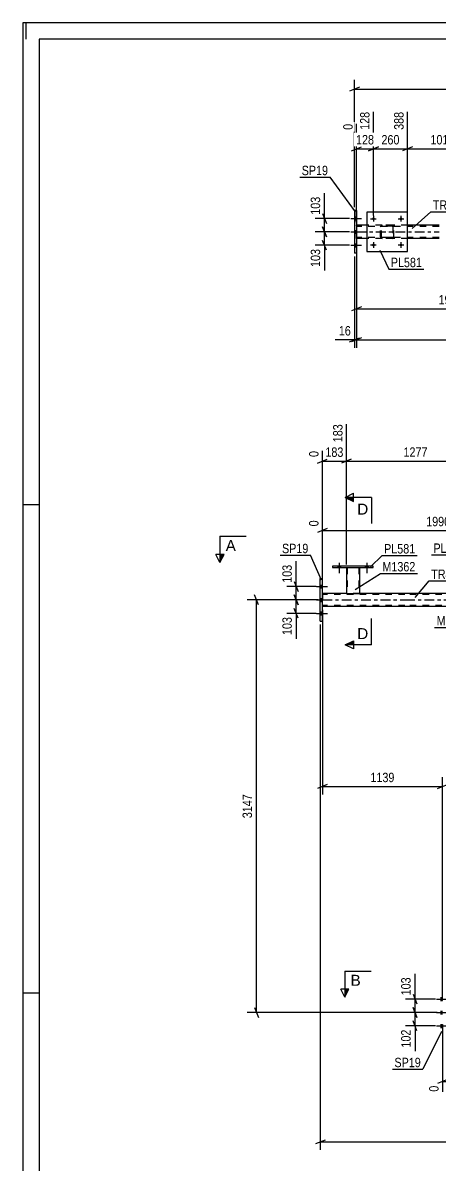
# Model space of a CAD drawing. Header units: millimetres. Extents: x -91 to 750, y -418 to 176.
# Drawn here: x -91.3 to 35.6, y -172.1 to 176.1 of the extents above; entities that cross this region are included whole.
import ezdxf

# ---------------------------------------------------------------- set-up
doc = ezdxf.new("R2010")
doc.units = ezdxf.units.MM
doc.linetypes.add('DXK_LINE_DOT2', pattern=[3.9198, 1.9599, -1.9599])
doc.linetypes.add('DXK_LINE_DOT3', pattern=[5.9187, 2.979, -0.9799, 0.9799, -0.9799])
doc.styles.add('Arial', font='ARIAL.TTF', dxfattribs={"height": 0.2})
doc.styles.add('Arial Narrow', font='ARIALN.TTF', dxfattribs={"height": 0.2})

# ---------------------------------------------------------------- blocks, each defined once
blk = doc.blocks.new('Unknown-814185736-1133')
at = {"color": 5, "linetype": 'Continuous'}
for p, q in [((749.66, 176.05), (-91.34, 176.05)), ((-91.34, 176.05), (-91.34, -417.95)), ((-90.34, 171.05), (-90.34, 176.05)), ((744.66, 171.05), (-86.34, 171.05)), ((-86.34, 171.05), (-86.34, -412.95)), ((-86.34, 29.05), (-91.34, 29.05)), ((-86.34, -119.95), (-91.34, -119.95))]:
    blk.add_line(p, q, dxfattribs=at)
blk = doc.blocks.new('Bolt-814185736-2776 - 2658')
at = {"linetype": 'Continuous'}
for points in [[(10.43, 115.94), (10.43, 116.82), (9.79, 116.82), (9.79, 115.94)], [(10.43, 115.94), (10.43, 116.82), (9.79, 116.82), (9.79, 115.94)], [(10.43, 115.94), (10.43, 116.82), (9.79, 116.82), (9.79, 115.94)], [(10.43, 111.84), (10.43, 112.72), (9.79, 112.72), (9.79, 111.84)], [(10.43, 111.84), (10.43, 112.72), (9.79, 112.72), (9.79, 111.84)], [(10.43, 107.74), (10.43, 108.62), (9.79, 108.62), (9.79, 107.74)], [(10.43, 107.74), (10.43, 108.62), (9.79, 108.62), (9.79, 107.74)], [(10.43, 107.74), (10.43, 108.62), (9.79, 108.62), (9.79, 107.74)]]:
    blk.add_hatch(color=1, dxfattribs=at).paths.add_polyline_path(points)
at = {"color": 1, "linetype": 'Continuous'}
for p, q in [((8.63, 116.38), (11.95, 116.38)), ((8.63, 116.38), (11.95, 116.38)), ((8.63, 116.38), (11.95, 116.38)), ((9.79, 116.82), (10.43, 116.82)), ((9.79, 116.82), (10.43, 116.82)), ((9.79, 116.82), (10.43, 116.82)), ((9.79, 115.94), (10.43, 115.94)), ((9.79, 115.94), (10.43, 115.94)), ((9.79, 115.94), (10.43, 115.94)), ((8.63, 112.28), (11.95, 112.28)), ((8.63, 112.28), (11.95, 112.28)), ((9.79, 112.72), (10.43, 112.72)), ((9.79, 112.72), (10.43, 112.72)), ((9.79, 111.84), (10.43, 111.84)), ((9.79, 111.84), (10.43, 111.84)), ((8.63, 108.18), (11.95, 108.18)), ((8.63, 108.18), (11.95, 108.18)), ((8.63, 108.18), (11.95, 108.18)), ((9.79, 108.62), (10.43, 108.62)), ((9.79, 108.62), (10.43, 108.62)), ((9.79, 108.62), (10.43, 108.62)), ((9.79, 107.74), (10.43, 107.74)), ((9.79, 107.74), (10.43, 107.74)), ((9.79, 107.74), (10.43, 107.74))]:
    blk.add_line(p, q, dxfattribs=at)
blk = doc.blocks.new('Part-814185736-2860 - 2658')
at = {"color": 2, "linetype": 'Continuous'}
for p, q in [((10.43, 118.78), (9.79, 118.78)), ((9.79, 118.78), (9.79, 105.78)), ((10.43, 118.78), (10.43, 105.78)), ((10.43, 105.78), (9.79, 105.78))]:
    blk.add_line(p, q, dxfattribs=at)
blk = doc.blocks.new('Part-814185736-2781 - 2658')
at = {"color": 2, "linetype": 'Continuous'}
for p, q in [((13.57, 114.28), (10.43, 114.28)), ((35.57, 114.28), (25.97, 114.28)), ((13.57, 110.28), (10.43, 110.28)), ((35.57, 110.28), (25.97, 110.28))]:
    blk.add_line(p, q, dxfattribs=at)
at = {"color": 7, "linetype": 'DXK_LINE_DOT2'}
for p, q in [((10.43, 110.28), (10.43, 114.28)), ((35.57, 113.96), (10.43, 113.96)), ((25.97, 114.28), (13.57, 114.28)), ((35.57, 110.6), (10.43, 110.6)), ((25.97, 110.28), (13.57, 110.28))]:
    blk.add_line(p, q, dxfattribs=at)
at = {"color": 7, "linetype": 'DXK_LINE_DOT3'}
blk.add_line((10.43, 112.28), (35.57, 112.28), dxfattribs=at)
blk = doc.blocks.new('Bolt-814185736-2883 - 2658')
at = {"linetype": 'Continuous'}
for points in [[(16.01, 116.28, -1), (15.13, 116.28, -1)], [(24.41, 116.28, -1), (23.53, 116.28, -1)]]:
    blk.add_hatch(color=1, dxfattribs=at).paths.add_polyline_path(points)
at = {"color": 1, "linetype": 'Continuous'}
for p, q in [((14.69, 116.28), (16.45, 116.28)), ((15.57, 117.16), (15.57, 115.4)), ((23.09, 116.28), (24.85, 116.28)), ((23.97, 117.16), (23.97, 115.4))]:
    blk.add_line(p, q, dxfattribs=at)
blk = doc.blocks.new('Bolt-814185736-2884 - 2658')
at = {"linetype": 'Continuous'}
for points in [[(16.01, 108.28, -1), (15.13, 108.28, -1)], [(24.41, 108.28, -1), (23.53, 108.28, -1)]]:
    blk.add_hatch(color=1, dxfattribs=at).paths.add_polyline_path(points)
at = {"color": 1, "linetype": 'Continuous'}
for p, q in [((14.69, 108.28), (16.45, 108.28)), ((15.57, 109.16), (15.57, 107.4)), ((23.09, 108.28), (24.85, 108.28)), ((23.97, 109.16), (23.97, 107.4))]:
    blk.add_line(p, q, dxfattribs=at)
blk = doc.blocks.new('Part-814185736-2889 - 2658')
at = {"color": 2, "linetype": 'Continuous'}
for p, q in [((25.97, 118.28), (13.57, 118.28)), ((13.57, 118.28), (13.57, 106.28)), ((25.97, 106.28), (25.97, 118.28)), ((13.57, 106.28), (25.97, 106.28))]:
    blk.add_line(p, q, dxfattribs=at)
blk = doc.blocks.new('Part-814185736-2890 - 2658')
at = {"color": 7, "linetype": 'DXK_LINE_DOT2'}
for p, q in [((17.77, 113.8), (17.8, 113.99)), ((17.8, 113.99), (17.77, 113.8)), ((17.77, 110.76), (17.77, 113.8)), ((18.01, 113.8), (18.02, 113.89)), ((18.01, 110.76), (18.01, 113.8)), ((18.02, 113.89), (18.08, 113.97)), ((18.06, 114.25), (18.25, 114.28)), ((18.25, 114.28), (18.06, 114.25)), ((18.08, 113.97), (18.15, 114.02)), ((18.15, 114.02), (18.25, 114.04)), ((21.29, 114.28), (18.25, 114.28)), ((21.29, 114.04), (18.25, 114.04)), ((21.29, 114.28), (21.47, 114.25)), ((21.47, 114.25), (21.29, 114.28)), ((21.29, 114.04), (21.38, 114.02)), ((21.38, 114.02), (21.46, 113.97)), ((21.46, 113.97), (21.51, 113.89)), ((21.51, 113.89), (21.53, 113.8)), ((21.53, 113.8), (21.53, 110.76)), ((21.73, 113.99), (21.77, 113.8)), ((21.77, 113.8), (21.73, 113.99)), ((21.77, 110.76), (21.77, 113.8)), ((17.8, 110.58), (17.77, 110.76)), ((17.77, 110.76), (17.8, 110.58)), ((18.02, 110.67), (18.01, 110.76)), ((18.08, 110.59), (18.02, 110.67)), ((18.25, 110.28), (18.06, 110.32)), ((18.06, 110.32), (18.25, 110.28)), ((18.15, 110.54), (18.08, 110.59)), ((18.25, 110.52), (18.15, 110.54)), ((21.29, 110.52), (18.25, 110.52)), ((21.29, 110.28), (18.25, 110.28)), ((21.38, 110.54), (21.29, 110.52)), ((21.47, 110.32), (21.29, 110.28)), ((21.29, 110.28), (21.47, 110.32)), ((21.46, 110.59), (21.38, 110.54)), ((21.51, 110.67), (21.46, 110.59)), ((21.53, 110.76), (21.51, 110.67)), ((21.77, 110.76), (21.73, 110.58)), ((21.73, 110.58), (21.77, 110.76))]:
    blk.add_line(p, q, dxfattribs=at)
at = {"color": 7, "linetype": 'DXK_LINE_DOT3'}
blk.add_line((19.77, 112.28), (19.77, 112.28), dxfattribs=at)
at = {"color": 7, "linetype": 'DXK_LINE_DOT2'}
for centre, start, end in [((18.25, 113.8), 112.5, 157.5), ((18.25, 113.8), 112.5, 157.5), ((21.29, 113.8), 22.5, 67.5), ((21.29, 113.8), 22.5, 67.5), ((18.25, 110.76), 202.5, 247.5), ((18.25, 110.76), 202.5, 247.5), ((21.29, 110.76), 292.5, 337.5), ((21.29, 110.76), 292.5, 337.5)]:
    blk.add_arc(centre, 0.48, start, end, dxfattribs=at)
blk = doc.blocks.new('Bolt-814185736-3677 - 3674')
at = {"linetype": 'Continuous'}
for points in [[(4.69, 9.84), (5.57, 9.84), (5.57, 10.32), (4.69, 10.32)], [(13.09, 9.84), (13.97, 9.84), (13.97, 10.32), (13.09, 10.32)]]:
    blk.add_hatch(color=1, dxfattribs=at).paths.add_polyline_path(points)
at = {"color": 1, "linetype": 'Continuous'}
for p, q in [((5.13, 11.32), (5.13, 8.2)), ((13.53, 11.32), (13.53, 8.2)), ((4.69, 10.32), (4.69, 9.84)), ((5.57, 10.32), (5.57, 9.84)), ((13.09, 10.32), (13.09, 9.84)), ((13.97, 10.32), (13.97, 9.84))]:
    blk.add_line(p, q, dxfattribs=at)
blk = doc.blocks.new('Bolt-814185736-3676 - 3674')
at = {"linetype": 'Continuous'}
for points in [[(4.69, 9.84), (5.57, 9.84), (5.57, 10.32), (4.69, 10.32)], [(13.09, 9.84), (13.97, 9.84), (13.97, 10.32), (13.09, 10.32)]]:
    blk.add_hatch(color=1, dxfattribs=at).paths.add_polyline_path(points)
at = {"color": 1, "linetype": 'Continuous'}
for p, q in [((5.13, 11.32), (5.13, 8.2)), ((13.53, 11.32), (13.53, 8.2)), ((4.69, 10.32), (4.69, 9.84)), ((5.57, 10.32), (5.57, 9.84)), ((13.09, 10.32), (13.09, 9.84)), ((13.97, 10.32), (13.97, 9.84))]:
    blk.add_line(p, q, dxfattribs=at)
blk = doc.blocks.new('Part-814185736-3682 - 3674')
at = {"color": 2, "linetype": 'Continuous'}
for p, q in [((3.13, 10.32), (3.13, 9.84)), ((15.53, 10.32), (3.13, 10.32)), ((3.13, 9.84), (15.53, 9.84)), ((15.53, 9.84), (15.53, 10.32))]:
    blk.add_line(p, q, dxfattribs=at)
blk = doc.blocks.new('Part-814185736-3697 - 3674')
at = {"color": 2, "linetype": 'Continuous'}
for p, q in [((7.33, 9.84), (7.33, 2)), ((11.33, 9.84), (11.33, 2)), ((7.33, 2), (11.33, 2))]:
    blk.add_line(p, q, dxfattribs=at)
at = {"color": 7, "linetype": 'DXK_LINE_DOT2'}
for p, q in [((7.33, 9.84), (11.33, 9.84)), ((7.33, 9.84), (7.33, 9.84)), ((7.33, 9.84), (7.33, 9.84)), ((7.57, 9.84), (7.57, 2)), ((11.09, 9.84), (11.09, 2)), ((11.33, 9.84), (11.33, 9.84)), ((11.33, 9.84), (11.33, 9.84)), ((11.03, 2), (11.07, 2)), ((11.03, 2), (11.07, 2)), ((11.07, 2), (11.09, 2)), ((11.07, 2), (11.09, 2))]:
    blk.add_line(p, q, dxfattribs=at)
blk = doc.blocks.new('Part-814185736-3728 - 3674')
at = {"color": 2, "linetype": 'Continuous'}
for p, q in [((-0.64, -6.5), (-0.64, 6.5)), ((-0.64, 6.5), (0, 6.5)), ((0, -6.5), (0, 6.5)), ((-0.64, -6.5), (0, -6.5))]:
    blk.add_line(p, q, dxfattribs=at)
blk = doc.blocks.new('Part-814185736-3885 - 3674')
at = {"color": 2, "linetype": 'Continuous'}
for p, q in [((7.33, 2), (0, 2)), ((25.13, 2), (11.33, 2)), ((49.47, 2), (25.23, 2)), ((25.13, -2), (0, -2)), ((65.55, -2), (25.23, -2))]:
    blk.add_line(p, q, dxfattribs=at)
at = {"color": 7, "linetype": 'DXK_LINE_DOT2'}
for p, q in [((0, 2), (0, -2)), ((25.13, 1.68), (0, 1.68)), ((11.33, 2), (7.33, 2)), ((640.09, 1.68), (25.23, 1.68)), ((25.13, -1.68), (0, -1.68)), ((640.09, -1.68), (25.23, -1.68))]:
    blk.add_line(p, q, dxfattribs=at)
at = {"color": 7, "linetype": 'DXK_LINE_DOT3'}
for p, q in [((0, 0), (25.13, 0)), ((25.23, 0), (640.09, 0))]:
    blk.add_line(p, q, dxfattribs=at)
blk = doc.blocks.new('Bolt-814185736-3977 - 3674')
at = {"linetype": 'Continuous'}
for points in [[(36.63, -122.2), (36.63, -121.32), (35.99, -121.32), (35.99, -122.2)], [(36.63, -122.2), (36.63, -121.32), (35.99, -121.32), (35.99, -122.2)], [(36.63, -122.2), (36.63, -121.32), (35.99, -121.32), (35.99, -122.2)], [(36.63, -126.3), (36.63, -125.42), (35.99, -125.42), (35.99, -126.3)], [(36.63, -126.3), (36.63, -125.42), (35.99, -125.42), (35.99, -126.3)], [(36.63, -130.4), (36.63, -129.52), (35.99, -129.52), (35.99, -130.4)], [(36.63, -130.4), (36.63, -129.52), (35.99, -129.52), (35.99, -130.4)], [(36.63, -130.4), (36.63, -129.52), (35.99, -129.52), (35.99, -130.4)]]:
    blk.add_hatch(color=1, dxfattribs=at).paths.add_polyline_path(points)
at = {"color": 1, "linetype": 'Continuous'}
for p, q in [((34.83, -121.76), (38.15, -121.76)), ((34.83, -121.76), (38.15, -121.76)), ((34.83, -121.76), (38.15, -121.76)), ((35.99, -121.32), (36.63, -121.32)), ((35.99, -121.32), (36.63, -121.32)), ((35.99, -121.32), (36.63, -121.32)), ((35.99, -122.2), (36.63, -122.2)), ((35.99, -122.2), (36.63, -122.2)), ((35.99, -122.2), (36.63, -122.2)), ((34.83, -125.86), (38.15, -125.86)), ((34.83, -125.86), (38.15, -125.86)), ((35.99, -125.42), (36.63, -125.42)), ((35.99, -125.42), (36.63, -125.42)), ((35.99, -126.3), (36.63, -126.3)), ((35.99, -126.3), (36.63, -126.3)), ((34.83, -129.96), (38.15, -129.96)), ((34.83, -129.96), (38.15, -129.96)), ((34.83, -129.96), (38.15, -129.96)), ((35.99, -129.52), (36.63, -129.52)), ((35.99, -129.52), (36.63, -129.52)), ((35.99, -129.52), (36.63, -129.52)), ((35.99, -130.4), (36.63, -130.4)), ((35.99, -130.4), (36.63, -130.4)), ((35.99, -130.4), (36.63, -130.4))]:
    blk.add_line(p, q, dxfattribs=at)
blk = doc.blocks.new('Bolt-814185736-3978 - 3674')
at = {"linetype": 'Continuous'}
for points in [[(0, 3.66), (0, 4.54), (-0.64, 4.54), (-0.64, 3.66)], [(0, 3.66), (0, 4.54), (-0.64, 4.54), (-0.64, 3.66)], [(0, 3.66), (0, 4.54), (-0.64, 4.54), (-0.64, 3.66)], [(0, -0.44), (0, 0.44), (-0.64, 0.44), (-0.64, -0.44)], [(0, -0.44), (0, 0.44), (-0.64, 0.44), (-0.64, -0.44)], [(0, -4.54), (0, -3.66), (-0.64, -3.66), (-0.64, -4.54)], [(0, -4.54), (0, -3.66), (-0.64, -3.66), (-0.64, -4.54)], [(0, -4.54), (0, -3.66), (-0.64, -3.66), (-0.64, -4.54)]]:
    blk.add_hatch(color=1, dxfattribs=at).paths.add_polyline_path(points)
at = {"color": 1, "linetype": 'Continuous'}
for p, q in [((-1.8, 4.1), (1.52, 4.1)), ((-1.8, 4.1), (1.52, 4.1)), ((-1.8, 4.1), (1.52, 4.1)), ((-0.64, 4.54), (0, 4.54)), ((-0.64, 4.54), (0, 4.54)), ((-0.64, 4.54), (0, 4.54)), ((-0.64, 3.66), (0, 3.66)), ((-0.64, 3.66), (0, 3.66)), ((-0.64, 3.66), (0, 3.66)), ((-1.8, 0), (1.52, 0)), ((-1.8, 0), (1.52, 0)), ((-0.64, 0.44), (0, 0.44)), ((-0.64, 0.44), (0, 0.44)), ((-0.64, -0.44), (0, -0.44)), ((-0.64, -0.44), (0, -0.44)), ((-1.8, -4.1), (1.52, -4.1)), ((-1.8, -4.1), (1.52, -4.1)), ((-1.8, -4.1), (1.52, -4.1)), ((-0.64, -3.66), (0, -3.66)), ((-0.64, -3.66), (0, -3.66)), ((-0.64, -3.66), (0, -3.66)), ((-0.64, -4.54), (0, -4.54)), ((-0.64, -4.54), (0, -4.54)), ((-0.64, -4.54), (0, -4.54))]:
    blk.add_line(p, q, dxfattribs=at)
blk = doc.blocks.new('StraightDimension-814185736-3009 - 2658')
at = {"color": 7, "linetype": 'Continuous'}
for p, q in [((10.43, 104.78), (10.43, 76.92)), ((11.93, 79.92), (8.93, 78.72)), ((10.43, 79.32), (640.09, 79.32))]:
    blk.add_line(p, q, dxfattribs=at)
blk = doc.blocks.new('StraightDimension-814185736-3136 - 2658')
at = {"color": 7, "linetype": 'Continuous'}
for p, q in [((10.43, 109.28), (10.43, 86.38)), ((67.74, 105.18), (67.74, 86.38)), ((11.93, 89.38), (8.93, 88.18)), ((10.43, 88.78), (67.74, 88.78)), ((66.24, 88.18), (69.24, 89.38))]:
    blk.add_line(p, q, dxfattribs=at)
at = {"color": 0}
blk.add_wipeout([(43.35, 89.53), (43.35, 93.73), (34.83, 93.73), (34.83, 89.53)], dxfattribs=at)
at = {"color": 3, "style": 'Arial Narrow'}
blk.add_text('1917', height=2.863, dxfattribs=at).set_placement((35.43, 90.13))
blk = doc.blocks.new('StraightDimension-814185736-2999 - 2658')
at = {"color": 7, "linetype": 'Continuous'}
for p, q in [((9.79, 104.78), (9.79, 76.92)), ((10.43, 104.78), (10.43, 76.92)), ((8.29, 78.72), (11.29, 79.92)), ((11.93, 79.92), (8.93, 78.72)), ((9.79, 79.32), (10.43, 79.32))]:
    blk.add_line(p, q, dxfattribs=at)
at = {"color": 0}
blk.add_wipeout([(9.27, 80.07), (9.27, 84.27), (4.41, 84.27), (4.41, 80.07)], dxfattribs=at)
at = {"color": 7, "linetype": 'Continuous'}
blk.add_line((9.79, 79.32), (3.89, 79.32), dxfattribs=at)
blk.add_line((9.79, 79.32), (3.89, 79.32), dxfattribs=at)
at = {"color": 3, "style": 'Arial Narrow'}
blk.add_text('16', height=2.863, dxfattribs=at).set_placement((5.01, 80.67))
blk = doc.blocks.new('StraightDimension-814185736-3030 - 2658')
at = {"color": 7, "linetype": 'Continuous'}
for p, q in [((8.24, 116.38), (-2.19, 116.38)), ((0.06, 117.88), (1.26, 114.88)), ((0.66, 112.28), (0.66, 116.38)), ((8.24, 112.28), (-2.19, 112.28)), ((1.26, 110.78), (0.06, 113.78))]:
    blk.add_line(p, q, dxfattribs=at)
at = {"color": 0}
blk.add_wipeout([(-0.09, 123.59), (-4.29, 123.59), (-4.29, 116.91), (-0.09, 116.91)], dxfattribs=at)
at = {"color": 7, "linetype": 'Continuous'}
blk.add_line((0.66, 116.38), (0.66, 124.12), dxfattribs=at)
blk.add_line((0.66, 116.38), (0.66, 124.12), dxfattribs=at)
at = {"color": 3, "style": 'Arial Narrow'}
blk.add_text('103', height=2.863, rotation=90.0002, dxfattribs=at).set_placement((-0.69, 117.51))
blk = doc.blocks.new('StraightDimension-814185736-3040 - 2658')
at = {"color": 7, "linetype": 'Continuous'}
for p, q in [((8.24, 112.28), (-2.19, 112.28)), ((0.06, 113.78), (1.26, 110.78)), ((0.66, 108.18), (0.66, 112.28)), ((8.24, 108.18), (-2.19, 108.18)), ((1.26, 106.68), (0.06, 109.68))]:
    blk.add_line(p, q, dxfattribs=at)
at = {"color": 0}
blk.add_wipeout([(-0.09, 107.66), (-4.29, 107.66), (-4.29, 100.97), (-0.09, 100.97)], dxfattribs=at)
at = {"color": 7, "linetype": 'Continuous'}
blk.add_line((0.66, 108.18), (0.66, 100.45), dxfattribs=at)
blk.add_line((0.66, 108.18), (0.66, 100.45), dxfattribs=at)
at = {"color": 3, "style": 'Arial Narrow'}
blk.add_text('103', height=2.863, rotation=90.0002, dxfattribs=at).set_placement((-0.69, 101.57))
blk = doc.blocks.new('StraightDimension-814185736-3125 - 2658')
at = {"color": 7, "linetype": 'Continuous'}
for p, q in [((9.79, 119.78), (9.79, 158.67)), ((11.29, 156.42), (8.29, 155.22)), ((9.79, 155.82), (640.73, 155.82))]:
    blk.add_line(p, q, dxfattribs=at)
blk = doc.blocks.new('StraightDimension-814185736-3358 - 2658')
at = {"color": 7, "linetype": 'Continuous'}
for p, q in [((15.57, 117.28), (15.57, 148.9)), ((25.97, 115.28), (25.97, 148.9)), ((14.07, 137.01), (17.07, 138.21)), ((15.57, 137.61), (25.97, 137.61)), ((27.47, 138.21), (24.47, 137.01))]:
    blk.add_line(p, q, dxfattribs=at)
at = {"color": 0}
blk.add_wipeout([(24.11, 138.36), (24.11, 142.56), (17.42, 142.56), (17.42, 138.36)], dxfattribs=at)
at = {"color": 0, "linetype": 'Continuous'}
blk.add_wipeout([(25.37, 149.5), (21.17, 149.5), (21.17, 142.81), (25.37, 142.81)], dxfattribs=at)
at = {"color": 3, "linetype": 'Continuous', "style": 'Arial Narrow'}
blk.add_text('388', height=2.863, rotation=90.0002, dxfattribs=at).set_placement((24.77, 143.41))
at = {"color": 3, "style": 'Arial Narrow'}
blk.add_text('260', height=2.863, dxfattribs=at).set_placement((18.02, 138.96))
blk = doc.blocks.new('StraightDimension-814185736-3372 - 2658')
at = {"color": 7, "linetype": 'Continuous'}
for p, q in [((15.57, 117.28), (15.57, 148.9)), ((10.43, 115.28), (10.43, 145.24)), ((8.93, 137.01), (11.93, 138.21)), ((10.43, 137.61), (15.57, 137.61)), ((17.07, 138.21), (14.07, 137.01))]:
    blk.add_line(p, q, dxfattribs=at)
at = {"color": 0}
blk.add_wipeout([(16.34, 138.36), (16.34, 142.56), (9.66, 142.56), (9.66, 138.36)], dxfattribs=at)
at = {"color": 0, "linetype": 'Continuous'}
blk.add_wipeout([(14.97, 149.5), (10.77, 149.5), (10.77, 142.81), (14.97, 142.81)], dxfattribs=at)
blk.add_wipeout([(9.83, 145.84), (5.63, 145.84), (5.63, 142.81), (9.83, 142.81)], dxfattribs=at)
at = {"color": 3, "linetype": 'Continuous', "style": 'Arial Narrow'}
for s, height, p in [('128', 2.863, (14.37, 143.41)), ('0', 2.86, (9.23, 143.41))]:
    blk.add_text(s, height=height, rotation=90.0002, dxfattribs=at).set_placement(p)
at = {"color": 3, "style": 'Arial Narrow'}
blk.add_text('128', height=2.863, dxfattribs=at).set_placement((10.26, 138.96))
blk = doc.blocks.new('StraightDimension-814185736-3381 - 2658')
at = {"color": 7, "linetype": 'Continuous'}
for p, q in [((47.27, 117.28), (47.27, 150.73)), ((25.97, 115.28), (25.97, 148.9)), ((27.47, 138.21), (24.47, 137.01)), ((25.97, 137.61), (47.27, 137.61)), ((45.77, 137.01), (48.77, 138.21))]:
    blk.add_line(p, q, dxfattribs=at)
at = {"color": 0}
blk.add_wipeout([(40.87, 138.36), (40.87, 142.56), (32.36, 142.56), (32.36, 138.36)], dxfattribs=at)
at = {"color": 3, "style": 'Arial Narrow'}
blk.add_text('1017', height=2.863, dxfattribs=at).set_placement((32.96, 138.96))
at = {"color": 0, "linetype": 'Continuous'}
blk.add_wipeout([(46.67, 151.33), (42.47, 151.33), (42.47, 142.81), (46.67, 142.81)], dxfattribs=at)
at = {"color": 3, "linetype": 'Continuous', "style": 'Arial Narrow'}
blk.add_text('1405', height=2.863, rotation=90.0002, dxfattribs=at).set_placement((46.07, 143.41))
blk = doc.blocks.new('StraightDimension-814185736-8149 - 3674')
at = {"color": 7, "linetype": 'Continuous'}
for p, q in [((114.76, -124.22), (114.76, -155.51)), ((36.63, -129.5), (36.63, -150.03)), ((38.13, -146.3), (35.13, -147.5)), ((36.63, -146.9), (114.76, -146.9)), ((113.26, -147.5), (116.26, -146.3))]:
    blk.add_line(p, q, dxfattribs=at)
at = {"color": 0}
blk.add_wipeout([(79.95, -146.15), (79.95, -141.95), (71.44, -141.95), (71.44, -146.15)], dxfattribs=at)
at = {"color": 0, "linetype": 'Continuous'}
for points in [[(36.03, -147.6), (31.83, -147.6), (31.83, -150.63), (36.03, -150.63)], [(114.16, -147.6), (109.96, -147.6), (109.96, -156.11), (114.16, -156.11)]]:
    blk.add_wipeout(points, dxfattribs=at)
at = {"color": 3, "style": 'Arial Narrow'}
blk.add_text('1953', height=2.863, dxfattribs=at).set_placement((72.04, -145.55))
at = {"color": 3, "linetype": 'Continuous', "style": 'Arial Narrow'}
for s, height, p in [('0', 2.86, (35.43, -150.03)), ('1953', 2.863, (113.56, -155.51))]:
    blk.add_text(s, height=height, rotation=90.0002, dxfattribs=at).set_placement(p)
blk = doc.blocks.new('StraightDimension-814185736-8395 - 3674')
at = {"color": 7, "linetype": 'Continuous'}
for p, q in [((70.64, -1), (70.64, 29.75)), ((1.5, 21.74), (-1.5, 20.54)), ((0, 3), (0, 24.27)), ((0, 21.14), (70.64, 21.14)), ((69.14, 20.54), (72.14, 21.74))]:
    blk.add_line(p, q, dxfattribs=at)
at = {"color": 0, "linetype": 'Continuous'}
for points in [[(70.04, 30.35), (65.84, 30.35), (65.84, 21.84), (70.04, 21.84)], [(-0.6, 24.87), (-4.8, 24.87), (-4.8, 21.84), (-0.6, 21.84)]]:
    blk.add_wipeout(points, dxfattribs=at)
at = {"color": 0}
blk.add_wipeout([(39.58, 21.89), (39.58, 26.09), (31.06, 26.09), (31.06, 21.89)], dxfattribs=at)
at = {"color": 3, "linetype": 'Continuous', "style": 'Arial Narrow'}
for s, height, p in [('1990', 2.863, (69.44, 22.44)), ('0', 2.86, (-1.2, 22.44))]:
    blk.add_text(s, height=height, rotation=90.0002, dxfattribs=at).set_placement(p)
at = {"color": 3, "style": 'Arial Narrow'}
blk.add_text('1990', height=2.863, dxfattribs=at).set_placement((31.66, 22.49))
blk = doc.blocks.new('StraightDimension-814185736-4452 - 3674')
at = {"color": 7, "linetype": 'Continuous'}
for p, q in [((-19.52, -1.5), (-20.72, 1.5)), ((-1.64, 0), (-22.97, 0)), ((-20.12, -125.86), (-20.12, 0)), ((-20.72, -124.36), (-19.52, -127.36)), ((34.99, -125.86), (-22.97, -125.86))]:
    blk.add_line(p, q, dxfattribs=at)
at = {"color": 0}
blk.add_wipeout([(-20.87, -58.67), (-25.07, -58.67), (-25.07, -67.19), (-20.87, -67.19)], dxfattribs=at)
at = {"color": 3, "style": 'Arial Narrow'}
blk.add_text('3147', height=2.863, rotation=90.0002, dxfattribs=at).set_placement((-21.47, -66.59))
blk = doc.blocks.new('StraightDimension-814185736-4713 - 3674')
at = {"color": 7, "linetype": 'Continuous'}
for p, q in [((-0.64, -7.5), (-0.64, -167.77)), ((0.86, -164.77), (-2.14, -165.97)), ((-0.64, -165.37), (662.35, -165.37))]:
    blk.add_line(p, q, dxfattribs=at)
blk = doc.blocks.new('StraightDimension-814185736-5053 - 3674')
at = {"color": 7, "linetype": 'Continuous'}
for p, q in [((-1.93, 4.1), (-10.84, 4.1)), ((-8.59, 5.6), (-7.39, 2.6)), ((-7.99, 0), (-7.99, 4.1)), ((-1.32, 0), (-10.84, 0)), ((-7.39, -1.5), (-8.59, 1.5))]:
    blk.add_line(p, q, dxfattribs=at)
at = {"color": 0}
blk.add_wipeout([(-8.74, 11.31), (-12.94, 11.31), (-12.94, 4.62), (-8.74, 4.62)], dxfattribs=at)
at = {"color": 7, "linetype": 'Continuous'}
blk.add_line((-7.99, 4.1), (-7.99, 11.83), dxfattribs=at)
blk.add_line((-7.99, 4.1), (-7.99, 11.83), dxfattribs=at)
at = {"color": 3, "style": 'Arial Narrow'}
blk.add_text('103', height=2.863, rotation=90.0002, dxfattribs=at).set_placement((-9.34, 5.23))
blk = doc.blocks.new('StraightDimension-814185736-5063 - 3674')
at = {"color": 7, "linetype": 'Continuous'}
for p, q in [((-1.32, 0), (-10.84, 0)), ((-8.59, 1.5), (-7.39, -1.5)), ((-7.99, -4.1), (-7.99, 0)), ((-7.39, -5.6), (-8.59, -2.6)), ((-1.93, -4.1), (-10.84, -4.1))]:
    blk.add_line(p, q, dxfattribs=at)
at = {"color": 0}
blk.add_wipeout([(-8.74, -4.63), (-12.94, -4.63), (-12.94, -11.31), (-8.74, -11.31)], dxfattribs=at)
at = {"color": 7, "linetype": 'Continuous'}
blk.add_line((-7.99, -4.1), (-7.99, -11.83), dxfattribs=at)
blk.add_line((-7.99, -4.1), (-7.99, -11.83), dxfattribs=at)
at = {"color": 3, "style": 'Arial Narrow'}
blk.add_text('103', height=2.863, rotation=90.0002, dxfattribs=at).set_placement((-9.34, -10.71))
blk = doc.blocks.new('StraightDimension-814185736-5074 - 3674')
at = {"color": 7, "linetype": 'Continuous'}
for p, q in [((7.33, 10.84), (7.33, 53.59)), ((49.47, 10.84), (49.47, 50.91)), ((8.83, 42.9), (5.83, 41.7)), ((7.33, 42.3), (49.47, 42.3)), ((47.97, 41.7), (50.97, 42.9))]:
    blk.add_line(p, q, dxfattribs=at)
at = {"color": 0, "linetype": 'Continuous'}
blk.add_wipeout([(48.87, 51.51), (44.67, 51.51), (44.67, 43), (48.87, 43)], dxfattribs=at)
at = {"color": 0}
blk.add_wipeout([(32.65, 43.05), (32.65, 47.25), (24.14, 47.25), (24.14, 43.05)], dxfattribs=at)
at = {"color": 3, "linetype": 'Continuous', "style": 'Arial Narrow'}
blk.add_text('1460', height=2.863, rotation=90.0002, dxfattribs=at).set_placement((48.27, 43.6))
at = {"color": 3, "style": 'Arial Narrow'}
blk.add_text('1277', height=2.863, dxfattribs=at).set_placement((24.74, 43.65))
blk = doc.blocks.new('StraightDimension-814185736-5214 - 3674')
at = {"color": 7, "linetype": 'Continuous'}
for p, q in [((7.33, 10.84), (7.33, 53.59)), ((0, 3), (0, 45.43)), ((-1.5, 41.7), (1.5, 42.9)), ((0, 42.3), (7.33, 42.3)), ((8.83, 42.9), (5.83, 41.7))]:
    blk.add_line(p, q, dxfattribs=at)
at = {"color": 0}
blk.add_wipeout([(7.01, 43.05), (7.01, 47.25), (0.32, 47.25), (0.32, 43.05)], dxfattribs=at)
at = {"color": 0, "linetype": 'Continuous'}
for points in [[(6.73, 54.19), (2.53, 54.19), (2.53, 47.5), (6.73, 47.5)], [(-0.6, 46.03), (-4.8, 46.03), (-4.8, 43), (-0.6, 43)]]:
    blk.add_wipeout(points, dxfattribs=at)
at = {"color": 3, "linetype": 'Continuous', "style": 'Arial Narrow'}
for s, height, p in [('183', 2.863, (6.13, 48.1)), ('0', 2.86, (-1.2, 43.6))]:
    blk.add_text(s, height=height, rotation=90.0002, dxfattribs=at).set_placement(p)
at = {"color": 3, "style": 'Arial Narrow'}
blk.add_text('183', height=2.863, dxfattribs=at).set_placement((0.92, 43.65))
blk = doc.blocks.new('StraightDimension-814185736-9319 - 3674')
at = {"color": 7, "linetype": 'Continuous'}
for p, q in [((27.65, -124.36), (28.85, -127.36)), ((34.47, -125.86), (25.4, -125.86)), ((28.85, -131.46), (27.65, -128.46)), ((28.25, -129.96), (28.25, -125.86)), ((34.47, -129.96), (25.4, -129.96))]:
    blk.add_line(p, q, dxfattribs=at)
at = {"color": 0}
blk.add_wipeout([(27.5, -130.49), (23.3, -130.49), (23.3, -137.17), (27.5, -137.17)], dxfattribs=at)
at = {"color": 7, "linetype": 'Continuous'}
blk.add_line((28.25, -129.96), (28.25, -137.69), dxfattribs=at)
blk.add_line((28.25, -129.96), (28.25, -137.69), dxfattribs=at)
at = {"color": 3, "style": 'Arial Narrow'}
blk.add_text('102', height=2.863, rotation=90.0002, dxfattribs=at).set_placement((26.9, -136.57))
blk = doc.blocks.new('StraightDimension-814185736-8371 - 3674')
at = {"color": 7, "linetype": 'Continuous'}
for p, q in [((0, -3), (0, -59.34)), ((36.63, -122.22), (36.63, -54.09)), ((1.5, -56.34), (-1.5, -57.54)), ((0, -56.94), (36.63, -56.94)), ((35.13, -57.54), (38.13, -56.34))]:
    blk.add_line(p, q, dxfattribs=at)
at = {"color": 0}
blk.add_wipeout([(22.57, -56.19), (22.57, -51.99), (14.06, -51.99), (14.06, -56.19)], dxfattribs=at)
at = {"color": 3, "style": 'Arial Narrow'}
blk.add_text('1139', height=2.863, dxfattribs=at).set_placement((14.66, -55.59))
blk = doc.blocks.new('StraightDimension-814185736-9318 - 3674')
at = {"color": 7, "linetype": 'Continuous'}
for p, q in [((34.47, -121.76), (25.4, -121.76)), ((27.65, -120.26), (28.85, -123.26)), ((28.25, -125.86), (28.25, -121.76)), ((28.85, -127.36), (27.65, -124.36)), ((34.47, -125.86), (25.4, -125.86))]:
    blk.add_line(p, q, dxfattribs=at)
at = {"color": 0}
blk.add_wipeout([(27.5, -114.55), (23.3, -114.55), (23.3, -121.24), (27.5, -121.24)], dxfattribs=at)
at = {"color": 7, "linetype": 'Continuous'}
blk.add_line((28.25, -121.76), (28.25, -114.03), dxfattribs=at)
blk.add_line((28.25, -121.76), (28.25, -114.03), dxfattribs=at)
at = {"color": 3, "style": 'Arial Narrow'}
blk.add_text('103', height=2.863, rotation=90.0002, dxfattribs=at).set_placement((26.9, -120.64))
blk = doc.blocks.new('Mark-814185736-2777 - 2658')
at = {"color": 0}
blk.add_wipeout([(43.54, 119.02), (43.54, 122.02), (33.67, 122.02), (33.67, 119.02)], dxfattribs=at)
blk.add_wipeout([(43.54, 119.02), (43.54, 122.02), (33.67, 122.02), (33.67, 119.02)], dxfattribs=at)
at = {"color": 30, "linetype": 'Continuous'}
for p, q in [((27.4, 113.32), (33.07, 118.42)), ((33.07, 118.42), (44.14, 118.42))]:
    blk.add_line(p, q, dxfattribs=at)
at = {"color": 3, "style": 'Arial Narrow'}
blk.add_text('TR441', height=2.863, dxfattribs=at).set_placement((33.67, 119.02))
blk = doc.blocks.new('Mark-814185736-2856 - 2658')
at = {"color": 0}
blk.add_wipeout([(1.73, 129.58), (1.73, 132.58), (-6.31, 132.58), (-6.31, 129.58)], dxfattribs=at)
blk.add_wipeout([(1.73, 129.58), (1.73, 132.58), (-6.31, 132.58), (-6.31, 129.58)], dxfattribs=at)
at = {"color": 30, "linetype": 'Continuous'}
for p in [(-6.91, 128.98), (10.11, 118.42)]:
    blk.add_line(p, (2.33, 128.98), dxfattribs=at)
at = {"color": 3, "style": 'Arial Narrow'}
blk.add_text('SP19', height=2.863, dxfattribs=at).set_placement((-6.31, 129.58))
blk = doc.blocks.new('Mark-814185736-2885 - 2658')
at = {"color": 0}
blk.add_wipeout([(30.38, 101.52), (30.38, 104.52), (20.87, 104.52), (20.87, 101.52)], dxfattribs=at)
blk.add_wipeout([(30.38, 101.52), (30.38, 104.52), (20.87, 104.52), (20.87, 101.52)], dxfattribs=at)
at = {"color": 30, "linetype": 'Continuous'}
for p, q in [((17.57, 106.73), (20.27, 100.92)), ((20.27, 100.92), (30.98, 100.92))]:
    blk.add_line(p, q, dxfattribs=at)
at = {"color": 3, "style": 'Arial Narrow'}
blk.add_text('PL581', height=2.863, dxfattribs=at).set_placement((20.87, 101.52))
blk = doc.blocks.new('Mark-814185736-3693 - 3674')
at = {"color": 0}
blk.add_wipeout([(28.36, 8.7), (28.36, 11.7), (18.31, 11.7), (18.31, 8.7)], dxfattribs=at)
blk.add_wipeout([(28.36, 8.7), (28.36, 11.7), (18.31, 11.7), (18.31, 8.7)], dxfattribs=at)
at = {"color": 30, "linetype": 'Continuous'}
for p, q in [((10.04, 3.17), (17.71, 8.1)), ((17.71, 8.1), (28.96, 8.1))]:
    blk.add_line(p, q, dxfattribs=at)
at = {"color": 3, "style": 'Arial Narrow'}
blk.add_text('M1362', height=2.863, dxfattribs=at).set_placement((18.31, 8.7))
blk = doc.blocks.new('Mark-814185736-3678 - 3674')
at = {"color": 0}
blk.add_wipeout([(28.32, 14.16), (28.32, 17.16), (18.82, 17.16), (18.82, 14.16)], dxfattribs=at)
blk.add_wipeout([(28.32, 14.16), (28.32, 17.16), (18.82, 17.16), (18.82, 14.16)], dxfattribs=at)
at = {"color": 30, "linetype": 'Continuous'}
for p, q in [((14.72, 10.14), (18.22, 13.56)), ((18.22, 13.56), (28.92, 13.56))]:
    blk.add_line(p, q, dxfattribs=at)
at = {"color": 3, "style": 'Arial Narrow'}
blk.add_text('PL581', height=2.863, dxfattribs=at).set_placement((18.82, 14.16))
blk = doc.blocks.new('Mark-814185736-3724 - 3674')
at = {"color": 0}
blk.add_wipeout([(-4.27, 14.26), (-4.27, 17.26), (-12.31, 17.26), (-12.31, 14.26)], dxfattribs=at)
blk.add_wipeout([(-4.27, 14.26), (-4.27, 17.26), (-12.31, 17.26), (-12.31, 14.26)], dxfattribs=at)
at = {"color": 30, "linetype": 'Continuous'}
for p in [(-12.91, 13.66), (-0.28, 6.06)]:
    blk.add_line(p, (-3.67, 13.66), dxfattribs=at)
at = {"color": 3, "style": 'Arial Narrow'}
blk.add_text('SP19', height=2.863, dxfattribs=at).set_placement((-12.31, 14.26))
blk = doc.blocks.new('Mark-814185736-3855 - 3674')
at = {"color": 0}
blk.add_wipeout([(30.02, -142.55), (30.02, -139.55), (21.98, -139.55), (21.98, -142.55)], dxfattribs=at)
blk.add_wipeout([(30.02, -142.55), (30.02, -139.55), (21.98, -139.55), (21.98, -142.55)], dxfattribs=at)
at = {"color": 30, "linetype": 'Continuous'}
for p in [(36.3, -131.69), (21.38, -143.15)]:
    blk.add_line(p, (30.62, -143.15), dxfattribs=at)
at = {"color": 3, "style": 'Arial Narrow'}
blk.add_text('SP19', height=2.863, dxfattribs=at).set_placement((21.98, -142.55))
blk = doc.blocks.new('Mark-814185736-3881 - 3674')
at = {"color": 0}
blk.add_wipeout([(43.07, 6.41), (43.07, 9.41), (33.2, 9.41), (33.2, 6.41)], dxfattribs=at)
blk.add_wipeout([(43.07, 6.41), (43.07, 9.41), (33.2, 9.41), (33.2, 6.41)], dxfattribs=at)
at = {"color": 30, "linetype": 'Continuous'}
for p, q in [((28.29, 0.69), (32.6, 5.81)), ((32.6, 5.81), (43.67, 5.81))]:
    blk.add_line(p, q, dxfattribs=at)
at = {"color": 3, "style": 'Arial Narrow'}
blk.add_text('TR441', height=2.863, dxfattribs=at).set_placement((33.2, 6.41))
blk = doc.blocks.new('SectionMark-814185736-5299 - 3674')
at = {"color": 6, "linetype": 'Continuous'}
for p, q in [((6.84, -113.22), (6.84, -121.22)), ((6.84, -121.22), (5.59, -118.72))]:
    blk.add_line(p, q, dxfattribs=at)
at = {"color": 0, "linetype": 'Continuous'}
blk.add_wipeout([(11.7, -117.72), (11.7, -114.22), (8.59, -114.22), (8.59, -117.72)], dxfattribs=at)
at = {"linetype": 'Continuous'}
blk.add_hatch(color=6, dxfattribs=at).paths.add_polyline_path([(6.84, -118.72), (8.09, -118.72), (6.84, -121.22)])
at = {"color": 6, "linetype": 'Continuous'}
for p, q in [((6.84, -113.22), (14.84, -113.22)), ((8.09, -118.72), (5.59, -118.72)), ((6.84, -121.22), (8.09, -118.72))]:
    blk.add_line(p, q, dxfattribs=at)
at = {"color": 3, "linetype": 'Continuous', "style": 'Arial'}
blk.add_text('B', height=3.34, dxfattribs=at).set_placement((8.59, -117.72))
blk = doc.blocks.new('Mark-814185736-4118 - 3674')
at = {"color": 0}
blk.add_wipeout([(44.89, -7.77), (44.89, -4.77), (34.84, -4.77), (34.84, -7.77)], dxfattribs=at)
blk.add_wipeout([(44.89, -7.77), (44.89, -4.77), (34.84, -4.77), (34.84, -7.77)], dxfattribs=at)
at = {"color": 30, "linetype": 'Continuous'}
for p in [(52.17, 4.96), (34.24, -8.37)]:
    blk.add_line(p, (45.49, -8.37), dxfattribs=at)
at = {"color": 3, "style": 'Arial Narrow'}
blk.add_text('M1362', height=2.863, dxfattribs=at).set_placement((34.84, -7.77))
blk = doc.blocks.new('Mark-814185736-4123 - 3674')
at = {"color": 0}
blk.add_wipeout([(43.37, 14.35), (43.37, 17.35), (33.87, 17.35), (33.87, 14.35)], dxfattribs=at)
blk.add_wipeout([(43.37, 14.35), (43.37, 17.35), (33.87, 17.35), (33.87, 14.35)], dxfattribs=at)
at = {"color": 30, "linetype": 'Continuous'}
for p in [(33.27, 13.75), (46.05, 10.13)]:
    blk.add_line(p, (43.97, 13.75), dxfattribs=at)
at = {"color": 3, "style": 'Arial Narrow'}
blk.add_text('PL581', height=2.863, dxfattribs=at).set_placement((33.87, 14.35))
blk = doc.blocks.new('SectionMark-814185736-5297 - 3674')
at = {"color": 6, "linetype": 'Continuous'}
for p, q in [((7, 31.27), (9.5, 32.52)), ((15, 31.27), (7, 31.27)), ((15, -13.7), (7, -13.7)), ((9.5, -14.95), (7, -13.7))]:
    blk.add_line(p, q, dxfattribs=at)
at = {"color": 0, "linetype": 'Continuous'}
for points in [[(14, 26.02), (14, 29.52), (10.63, 29.52), (10.63, 26.02)], [(14, -11.95), (14, -8.45), (10.63, -8.45), (10.63, -11.95)]]:
    blk.add_wipeout(points, dxfattribs=at)
at = {"linetype": 'Continuous'}
for points in [[(9.5, 31.27), (9.5, 30.02), (7, 31.27)], [(9.5, -12.45), (9.5, -13.7), (7, -13.7)]]:
    blk.add_hatch(color=6, dxfattribs=at).paths.add_polyline_path(points)
at = {"color": 6, "linetype": 'Continuous'}
for p, q in [((9.5, 30.02), (9.5, 32.52)), ((7, 31.27), (9.5, 30.02)), ((15, 31.27), (15, 23.27)), ((15, -13.7), (15, -5.7)), ((7, -13.7), (9.5, -12.45)), ((9.5, -12.45), (9.5, -14.95))]:
    blk.add_line(p, q, dxfattribs=at)
at = {"color": 3, "linetype": 'Continuous', "style": 'Arial'}
for p in [(10.63, 26.02), (10.63, -11.95)]:
    blk.add_text('D', height=3.34, dxfattribs=at).set_placement(p)
blk = doc.blocks.new('SectionMark-814185736-5305 - 3674')
at = {"color": 6, "linetype": 'Continuous'}
for p, q in [((-31.23, 19.4), (-31.23, 11.4)), ((-31.23, 11.4), (-32.48, 13.9))]:
    blk.add_line(p, q, dxfattribs=at)
at = {"color": 0, "linetype": 'Continuous'}
blk.add_wipeout([(-26.37, 14.9), (-26.37, 18.4), (-29.48, 18.4), (-29.48, 14.9)], dxfattribs=at)
at = {"linetype": 'Continuous'}
blk.add_hatch(color=6, dxfattribs=at).paths.add_polyline_path([(-31.23, 13.9), (-29.98, 13.9), (-31.23, 11.4)])
at = {"color": 6, "linetype": 'Continuous'}
for p, q in [((-31.23, 19.4), (-23.23, 19.4)), ((-29.98, 13.9), (-32.48, 13.9)), ((-31.23, 11.4), (-29.98, 13.9))]:
    blk.add_line(p, q, dxfattribs=at)
at = {"color": 3, "linetype": 'Continuous', "style": 'Arial'}
blk.add_text('A', height=3.34, dxfattribs=at).set_placement((-29.48, 14.9))

msp = doc.modelspace()

# ---------------------------------------------------------------- block references
for name in ['Unknown-814185736-1133', 'Part-814185736-2860 - 2658', 'Bolt-814185736-2776 - 2658', 'Part-814185736-2781 - 2658', 'Part-814185736-2889 - 2658', 'Bolt-814185736-2883 - 2658', 'Part-814185736-2890 - 2658', 'Bolt-814185736-2884 - 2658', 'Bolt-814185736-3677 - 3674', 'Bolt-814185736-3676 - 3674', 'Part-814185736-3682 - 3674', 'Part-814185736-3697 - 3674', 'Bolt-814185736-3978 - 3674', 'Part-814185736-3728 - 3674', 'Part-814185736-3885 - 3674', 'Bolt-814185736-3977 - 3674']:
    msp.add_blockref(name, (0, 0))

# ---------------------------------------------------------------- next in the draw order: block references
for name in ['StraightDimension-814185736-3009 - 2658', 'StraightDimension-814185736-8395 - 3674', 'StraightDimension-814185736-8149 - 3674']:
    msp.add_blockref(name, (0, 0))

# ---------------------------------------------------------------- next in the draw order: block references
for name in ['StraightDimension-814185736-3136 - 2658', 'StraightDimension-814185736-5074 - 3674', 'StraightDimension-814185736-4452 - 3674']:
    msp.add_blockref(name, (0, 0))

# ---------------------------------------------------------------- next in the draw order: block references
for name in ['StraightDimension-814185736-3030 - 2658', 'StraightDimension-814185736-2999 - 2658', 'Mark-814185736-2885 - 2658', 'StraightDimension-814185736-5053 - 3674', 'StraightDimension-814185736-4713 - 3674']:
    msp.add_blockref(name, (0, 0))

# ---------------------------------------------------------------- next in the draw order: block references
for name in ['StraightDimension-814185736-3125 - 2658', 'StraightDimension-814185736-3040 - 2658', 'StraightDimension-814185736-5063 - 3674', 'StraightDimension-814185736-9319 - 3674']:
    msp.add_blockref(name, (0, 0))

# ---------------------------------------------------------------- next in the draw order: block references
for name in ['StraightDimension-814185736-3358 - 2658', 'StraightDimension-814185736-5214 - 3674', 'StraightDimension-814185736-8371 - 3674', 'Mark-814185736-3855 - 3674']:
    msp.add_blockref(name, (0, 0))

# ---------------------------------------------------------------- next in the draw order: block references
for name in ['StraightDimension-814185736-3381 - 2658', 'StraightDimension-814185736-3372 - 2658', 'Mark-814185736-3724 - 3674', 'Mark-814185736-3693 - 3674', 'StraightDimension-814185736-9318 - 3674']:
    msp.add_blockref(name, (0, 0))

# ---------------------------------------------------------------- next in the draw order: block references
for name in ['Mark-814185736-2856 - 2658', 'Mark-814185736-2777 - 2658', 'Mark-814185736-3678 - 3674', 'SectionMark-814185736-5299 - 3674']:
    msp.add_blockref(name, (0, 0))

# ---------------------------------------------------------------- next in the draw order: block references
for name in ['SectionMark-814185736-5297 - 3674', 'Mark-814185736-3881 - 3674']:
    msp.add_blockref(name, (0, 0))

# ---------------------------------------------------------------- next in the draw order: block references
for name in ['Mark-814185736-4123 - 3674', 'Mark-814185736-4118 - 3674']:
    msp.add_blockref(name, (0, 0))

# ---------------------------------------------------------------- next in the draw order: block references
msp.add_blockref('SectionMark-814185736-5305 - 3674', (0, 0))

doc.saveas('drawing.dxf')
